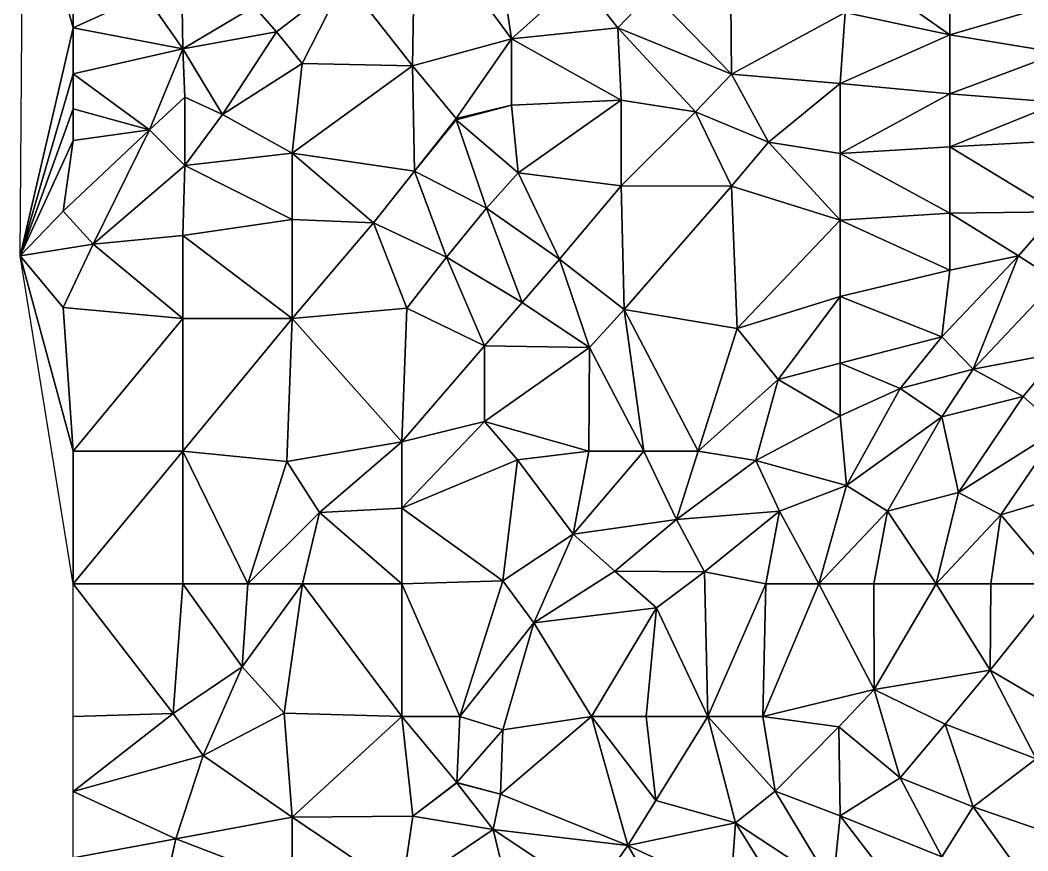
# Model space of a CAD drawing. Header units: metres. Extents: x 247432 to 247897, y 6708793 to 6709359.
# Drawn here: x 247432.2 to 247700.9, y 6708987.4 to 6709209 of the extents above; entities that cross this region are included whole.
import ezdxf

# ---------------------------------------------------------------- set-up
doc = ezdxf.new("R2010")
doc.units = ezdxf.units.M

msp = doc.modelspace()

# ---------------------------------------------------------------- linework, layer by layer
for points in [[(247432.21, 6709146.14, 30.16), (247433.02, 6709254.61, 10.61), (247446.32, 6709206.97, 20.27)], [(247433.02, 6709254.61, 10.61), (247446.31, 6709215.37, 18.16), (247446.32, 6709206.97, 20.27)], [(247537.57, 6709238.96, 29.41), (247536.79, 6709196.86, 28.56), (247518.79, 6709219.88, 27.48)], [(247563.18, 6709204, 28.14), (247536.79, 6709196.86, 28.56), (247537.57, 6709238.96, 29.41)], [(247558.3, 6709236.67, 30.54), (247563.18, 6709204, 28.14), (247537.57, 6709238.96, 29.41)], [(247581.2, 6709220.13, 30.06), (247563.18, 6709204, 28.14), (247558.3, 6709236.67, 30.54)], [(247518.79, 6709219.88, 27.48), (247500.59, 6709205.88, 25.79), (247494.57, 6709212.69, 23.1)], [(247518.79, 6709219.88, 27.48), (247507.37, 6709197.49, 27.84), (247500.59, 6709205.88, 25.79)], [(247518.79, 6709219.88, 27.48), (247536.79, 6709196.86, 28.56), (247507.37, 6709197.49, 27.84)], [(247581.2, 6709220.13, 30.06), (247591.54, 6709206.99, 28.74), (247563.18, 6709204, 28.14)], [(247581.2, 6709220.13, 30.06), (247600.68, 6709216.46, 30.39), (247591.54, 6709206.99, 28.74)], [(247465.52, 6709215.76, 18.27), (247446.32, 6709206.97, 20.27), (247446.31, 6709215.37, 18.16)], [(247475.56, 6709201.33, 23.03), (247446.32, 6709206.97, 20.27), (247465.52, 6709215.76, 18.27)], [(247475.56, 6709201.33, 23.03), (247465.52, 6709215.76, 18.27), (247475.4, 6709212.37, 20.26)], [(247621.86, 6709194.62, 28.27), (247591.54, 6709206.99, 28.74), (247600.68, 6709216.46, 30.39)], [(247621.66, 6709213.78, 30.74), (247621.86, 6709194.62, 28.27), (247600.68, 6709216.46, 30.39)], [(247680.1, 6709205.12, 31.53), (247652.23, 6709211.04, 31.64), (247662.88, 6709217.27, 33.13)], [(247680.1, 6709216, 33.45), (247680.1, 6709205.12, 31.53), (247662.88, 6709217.27, 33.13)], [(247709.33, 6709213.59, 33.73), (247680.1, 6709205.12, 31.53), (247680.1, 6709216, 33.45)], [(247494.57, 6709212.69, 23.1), (247475.56, 6709201.33, 23.03), (247475.4, 6709212.37, 20.26)], [(247500.59, 6709205.88, 25.79), (247475.56, 6709201.33, 23.03), (247494.57, 6709212.69, 23.1)], [(247652.23, 6709211.04, 31.64), (247621.86, 6709194.62, 28.27), (247621.66, 6709213.78, 30.74)], [(247709.33, 6709213.59, 33.73), (247709.33, 6709200.32, 31.47), (247680.1, 6709205.12, 31.53)], [(247652.23, 6709211.04, 31.64), (247650.88, 6709192.14, 29.03), (247621.86, 6709194.62, 28.27)], [(247680.1, 6709205.12, 31.53), (247650.88, 6709192.14, 29.03), (247652.23, 6709211.04, 31.64)], [(247432.21, 6709146.14, 30.16), (247446.32, 6709206.97, 20.27), (247446.32, 6709194.66, 23.1)], [(247475.56, 6709201.33, 23.03), (247446.32, 6709194.66, 23.1), (247446.32, 6709206.97, 20.27)], [(247486.19, 6709183.88, 27.59), (247475.56, 6709201.33, 23.03), (247500.59, 6709205.88, 25.79)], [(247507.37, 6709197.49, 27.84), (247486.19, 6709183.88, 27.59), (247500.59, 6709205.88, 25.79)], [(247591.54, 6709206.99, 28.74), (247592.43, 6709187.66, 26.75), (247563.18, 6709204, 28.14)], [(247591.54, 6709206.99, 28.74), (247612.24, 6709184.59, 27.17), (247592.43, 6709187.66, 26.75)], [(247621.86, 6709194.62, 28.27), (247612.24, 6709184.59, 27.17), (247591.54, 6709206.99, 28.74)], [(247680.1, 6709205.12, 31.53), (247680.1, 6709189.38, 29.25), (247650.88, 6709192.14, 29.03)], [(247709.33, 6709200.32, 31.47), (247680.1, 6709189.38, 29.25), (247680.1, 6709205.12, 31.53)], [(247563.18, 6709204, 28.14), (247548.43, 6709182.77, 27.36), (247536.79, 6709196.86, 28.56)], [(247563.18, 6709204, 28.14), (247563.19, 6709186.3, 26.61), (247548.43, 6709182.77, 27.36)], [(247563.18, 6709204, 28.14), (247592.43, 6709187.66, 26.75), (247563.19, 6709186.3, 26.61)], [(247475.56, 6709201.33, 23.03), (247466.71, 6709179.78, 26.96), (247446.32, 6709194.66, 23.1)], [(247476.09, 6709188.46, 25.95), (247466.71, 6709179.78, 26.96), (247475.56, 6709201.33, 23.03)], [(247486.19, 6709183.88, 27.59), (247476.09, 6709188.46, 25.95), (247475.56, 6709201.33, 23.03)], [(247709.33, 6709200.32, 31.47), (247709.32, 6709187.01, 29.52), (247680.1, 6709189.38, 29.25)], [(247507.37, 6709197.49, 27.84), (247504.76, 6709173.54, 29.64), (247486.19, 6709183.88, 27.59)], [(247536.79, 6709196.86, 28.56), (247504.76, 6709173.54, 29.64), (247507.37, 6709197.49, 27.84)], [(247536.79, 6709196.86, 28.56), (247537.39, 6709168.72, 29.03), (247504.76, 6709173.54, 29.64)], [(247536.79, 6709196.86, 28.56), (247548.43, 6709182.77, 27.36), (247537.39, 6709168.72, 29.03)], [(247432.21, 6709146.14, 30.16), (247446.32, 6709194.66, 23.1), (247446.32, 6709185.36, 25.08)], [(247466.71, 6709179.78, 26.96), (247446.32, 6709185.36, 25.08), (247446.32, 6709194.66, 23.1)], [(247621.86, 6709194.62, 28.27), (247631.73, 6709176.43, 27.37), (247612.24, 6709184.59, 27.17)], [(247650.88, 6709192.14, 29.03), (247631.73, 6709176.43, 27.37), (247621.86, 6709194.62, 28.27)], [(247650.88, 6709192.14, 29.03), (247650.88, 6709173.42, 27.73), (247631.73, 6709176.43, 27.37)], [(247680.1, 6709189.38, 29.25), (247650.88, 6709173.42, 27.73), (247650.88, 6709192.14, 29.03)], [(247476.08, 6709170.25, 28.79), (247466.71, 6709179.78, 26.96), (247476.09, 6709188.46, 25.95)], [(247486.19, 6709183.88, 27.59), (247476.08, 6709170.25, 28.79), (247476.09, 6709188.46, 25.95)], [(247680.1, 6709189.38, 29.25), (247680.1, 6709175.22, 27.84), (247650.88, 6709173.42, 27.73)], [(247709.32, 6709187.01, 29.52), (247680.1, 6709175.22, 27.84), (247680.1, 6709189.38, 29.25)], [(247563.19, 6709186.3, 26.61), (247565.02, 6709168.33, 26.26), (247548.43, 6709182.44, 27.36)], [(247563.19, 6709186.3, 26.61), (247548.43, 6709182.44, 27.36), (247548.43, 6709182.77, 27.36)], [(247592.43, 6709187.66, 26.75), (247565.02, 6709168.33, 26.26), (247563.19, 6709186.3, 26.61)], [(247592.43, 6709187.66, 26.75), (247592.42, 6709164.86, 25.85), (247565.02, 6709168.33, 26.26)], [(247612.24, 6709184.59, 27.17), (247592.42, 6709164.86, 25.85), (247592.43, 6709187.66, 26.75)], [(247709.32, 6709187.01, 29.52), (247709.32, 6709176.82, 28.11), (247680.1, 6709175.22, 27.84)], [(247432.21, 6709146.14, 30.16), (247446.32, 6709185.36, 25.08), (247446.32, 6709176.91, 26.5)], [(247466.71, 6709179.78, 26.96), (247446.32, 6709176.91, 26.5), (247446.32, 6709185.36, 25.08)], [(247504.76, 6709173.54, 29.64), (247476.08, 6709170.25, 28.79), (247486.19, 6709183.88, 27.59)], [(247612.24, 6709184.59, 27.17), (247621.86, 6709164.73, 26.78), (247592.42, 6709164.86, 25.85)], [(247631.73, 6709176.43, 27.37), (247621.86, 6709164.73, 26.78), (247612.24, 6709184.59, 27.17)], [(247537.39, 6709168.72, 29.03), (247548.43, 6709182.77, 27.36), (247548.43, 6709182.44, 27.36)], [(247556.52, 6709158.83, 27.83), (247537.39, 6709168.72, 29.03), (247548.43, 6709182.44, 27.36)], [(247556.52, 6709158.83, 27.83), (247548.43, 6709182.44, 27.36), (247565.02, 6709168.33, 26.26)], [(247451.69, 6709149.25, 30.43), (247443.69, 6709158.06, 29.07), (247466.71, 6709179.78, 26.96)], [(247443.69, 6709158.06, 29.07), (247446.32, 6709176.91, 26.5), (247466.71, 6709179.78, 26.96)], [(247476.08, 6709170.25, 28.79), (247451.69, 6709149.25, 30.43), (247466.71, 6709179.78, 26.96)], [(247443.69, 6709158.06, 29.07), (247432.21, 6709146.14, 30.16), (247446.32, 6709176.91, 26.5)], [(247631.73, 6709176.43, 27.37), (247650.88, 6709155.7, 27.45), (247621.86, 6709164.73, 26.78)], [(247650.88, 6709173.42, 27.73), (247650.88, 6709155.7, 27.45), (247631.73, 6709176.43, 27.37)], [(247680.1, 6709175.22, 27.84), (247680.11, 6709157.51, 26.65), (247650.88, 6709173.42, 27.73)], [(247709.32, 6709176.82, 28.11), (247708.6, 6709157.88, 25.74), (247680.1, 6709175.22, 27.84)], [(247680.1, 6709175.22, 27.84), (247708.6, 6709157.88, 25.74), (247680.11, 6709157.51, 26.65)], [(247504.76, 6709155.82, 30.59), (247476.08, 6709170.25, 28.79), (247504.76, 6709173.54, 29.64)], [(247526.41, 6709154.98, 30.52), (247504.76, 6709155.82, 30.59), (247504.76, 6709173.54, 29.64)], [(247526.41, 6709154.98, 30.52), (247504.76, 6709173.54, 29.64), (247537.39, 6709168.72, 29.03)], [(247680.11, 6709157.51, 26.65), (247650.88, 6709155.7, 27.45), (247650.88, 6709173.42, 27.73)], [(247475.54, 6709151.54, 30.68), (247451.69, 6709149.25, 30.43), (247476.08, 6709170.25, 28.79)], [(247504.76, 6709155.82, 30.59), (247475.54, 6709151.54, 30.68), (247476.08, 6709170.25, 28.79)], [(247526.41, 6709154.98, 30.52), (247537.39, 6709168.72, 29.03), (247545.9, 6709145.78, 30.12)], [(247556.52, 6709158.83, 27.83), (247545.9, 6709145.78, 30.12), (247537.39, 6709168.72, 29.03)], [(247556.52, 6709158.83, 27.83), (247565.02, 6709168.33, 26.26), (247576.04, 6709145.25, 27.22)], [(247592.42, 6709164.86, 25.85), (247576.04, 6709145.25, 27.22), (247565.02, 6709168.33, 26.26)], [(247592.42, 6709164.86, 25.85), (247593.28, 6709131.85, 27.11), (247576.04, 6709145.25, 27.22)], [(247621.86, 6709164.73, 26.78), (247593.28, 6709131.85, 27.11), (247592.42, 6709164.86, 25.85)], [(247621.86, 6709164.73, 26.78), (247623.39, 6709126.73, 26.05), (247593.28, 6709131.85, 27.11)], [(247650.88, 6709155.7, 27.45), (247623.39, 6709126.73, 26.05), (247621.86, 6709164.73, 26.78)], [(247556.52, 6709158.83, 27.83), (247566.07, 6709133.7, 29.36), (247545.9, 6709145.78, 30.12)], [(247556.52, 6709158.83, 27.83), (247576.04, 6709145.25, 27.22), (247566.07, 6709133.7, 29.36)], [(247451.69, 6709149.25, 30.43), (247432.21, 6709146.14, 30.16), (247443.69, 6709158.06, 29.07)], [(247680.11, 6709157.51, 26.65), (247680.1, 6709142.31, 25.2), (247650.88, 6709155.7, 27.45)], [(247680.11, 6709157.51, 26.65), (247698.38, 6709146.14, 24.68), (247680.1, 6709142.31, 25.2)], [(247708.6, 6709157.88, 25.74), (247698.38, 6709146.14, 24.68), (247680.11, 6709157.51, 26.65)], [(247708.6, 6709157.88, 25.74), (247708.6, 6709139.55, 23.22), (247698.38, 6709146.14, 24.68)], [(247504.76, 6709155.82, 30.59), (247504.76, 6709129.46, 31.52), (247475.54, 6709151.54, 30.68)], [(247526.41, 6709154.98, 30.52), (247504.76, 6709129.46, 31.52), (247504.76, 6709155.82, 30.59)], [(247526.41, 6709154.98, 30.52), (247535.3, 6709132.18, 31.72), (247504.76, 6709129.46, 31.52)], [(247526.41, 6709154.98, 30.52), (247545.9, 6709145.78, 30.12), (247535.3, 6709132.18, 31.72)], [(247650.88, 6709155.7, 27.45), (247650.84, 6709135.26, 26.11), (247623.39, 6709126.73, 26.05)], [(247680.1, 6709142.31, 25.2), (247650.84, 6709135.26, 26.11), (247650.88, 6709155.7, 27.45)], [(247475.54, 6709151.54, 30.68), (247475.54, 6709129.46, 31.5), (247451.69, 6709149.25, 30.43)], [(247504.76, 6709129.46, 31.52), (247475.54, 6709129.46, 31.5), (247475.54, 6709151.54, 30.68)], [(247451.69, 6709149.25, 30.43), (247443.69, 6709132.39, 30.81), (247432.21, 6709146.14, 30.16)], [(247451.69, 6709149.25, 30.43), (247475.54, 6709129.46, 31.5), (247443.69, 6709132.39, 30.81)], [(247432.21, 6709146.14, 30.16), (247446.32, 6709094.06, 30.74), (247446.32, 6709058.66, 30.89)], [(247443.69, 6709132.39, 30.81), (247446.32, 6709094.06, 30.74), (247432.21, 6709146.14, 30.16)], [(247556.04, 6709122.18, 31.13), (247535.3, 6709132.18, 31.72), (247545.9, 6709145.78, 30.12)], [(247556.04, 6709122.18, 31.13), (247545.9, 6709145.78, 30.12), (247566.07, 6709133.7, 29.36)], [(247698.38, 6709146.14, 24.68), (247677.98, 6709124.51, 22.93), (247680.1, 6709142.31, 25.2)], [(247698.38, 6709146.14, 24.68), (247686.3, 6709115.88, 21.13), (247677.98, 6709124.51, 22.93)], [(247698.38, 6709146.14, 24.68), (247708.6, 6709139.55, 23.22), (247686.3, 6709115.88, 21.13)], [(247584.03, 6709121.66, 28.39), (247566.07, 6709133.7, 29.36), (247576.04, 6709145.25, 27.22)], [(247584.03, 6709121.66, 28.39), (247576.04, 6709145.25, 27.22), (247593.28, 6709131.85, 27.11)], [(247680.1, 6709142.31, 25.2), (247677.98, 6709124.51, 22.93), (247650.84, 6709135.26, 26.11)], [(247708.6, 6709139.55, 23.22), (247709.38, 6709120.24, 20.16), (247686.3, 6709115.88, 21.13)], [(247650.84, 6709135.26, 26.11), (247634.32, 6709113.13, 24.42), (247623.39, 6709126.73, 26.05)], [(247650.84, 6709135.26, 26.11), (247650.87, 6709117.56, 23.8), (247634.32, 6709113.13, 24.42)], [(247677.98, 6709124.51, 22.93), (247650.87, 6709117.56, 23.8), (247650.84, 6709135.26, 26.11)], [(247475.54, 6709129.46, 31.5), (247446.32, 6709094.06, 30.74), (247443.69, 6709132.39, 30.81)], [(247535.3, 6709132.18, 31.72), (247533.99, 6709096.56, 31.48), (247504.76, 6709129.46, 31.52)], [(247556.04, 6709122.18, 31.13), (247533.99, 6709096.56, 31.48), (247535.3, 6709132.18, 31.72)], [(247584.03, 6709121.66, 28.39), (247556.04, 6709122.18, 31.13), (247566.07, 6709133.7, 29.36)], [(247475.54, 6709129.46, 31.5), (247475.54, 6709094.06, 30.94), (247446.32, 6709094.06, 30.74)], [(247504.76, 6709129.46, 31.52), (247503.29, 6709091.32, 30.78), (247475.54, 6709094.06, 30.94)], [(247504.76, 6709129.46, 31.52), (247475.54, 6709094.06, 30.94), (247475.54, 6709129.46, 31.5)], [(247533.99, 6709096.56, 31.48), (247503.29, 6709091.32, 30.78), (247504.76, 6709129.46, 31.52)], [(247584.03, 6709121.66, 28.39), (247593.28, 6709131.85, 27.11), (247598.47, 6709094.06, 26.66)], [(247623.39, 6709126.73, 26.05), (247612.99, 6709094.09, 24.86), (247593.28, 6709131.85, 27.11)], [(247612.99, 6709094.09, 24.86), (247598.47, 6709094.06, 26.66), (247593.28, 6709131.85, 27.11)], [(247623.39, 6709126.73, 26.05), (247634.32, 6709113.13, 24.42), (247612.99, 6709094.09, 24.86)], [(247677.98, 6709124.51, 22.93), (247666.82, 6709110.77, 21.83), (247650.87, 6709117.56, 23.8)], [(247677.98, 6709124.51, 22.93), (247686.3, 6709115.88, 21.13), (247666.82, 6709110.77, 21.83)], [(247556.04, 6709122.18, 31.13), (247556.05, 6709101.96, 31.31), (247533.99, 6709096.56, 31.48)], [(247584.03, 6709121.66, 28.39), (247556.05, 6709101.96, 31.31), (247556.04, 6709122.18, 31.13)], [(247584.03, 6709121.66, 28.39), (247583.88, 6709094.06, 28.56), (247556.05, 6709101.96, 31.31)], [(247584.03, 6709121.66, 28.39), (247598.47, 6709094.06, 26.66), (247583.88, 6709094.06, 28.56)], [(247709.38, 6709120.24, 20.16), (247699.69, 6709108.61, 19.23), (247686.3, 6709115.88, 21.13)], [(247709.38, 6709120.24, 20.16), (247709.36, 6709100.05, 17.29), (247699.69, 6709108.61, 19.23)], [(247650.87, 6709117.56, 23.8), (247650.85, 6709103.49, 22.16), (247634.32, 6709113.13, 24.42)], [(247666.82, 6709110.77, 21.83), (247650.85, 6709103.49, 22.16), (247650.87, 6709117.56, 23.8)], [(247666.82, 6709110.77, 21.83), (247686.3, 6709115.88, 21.13), (247677.96, 6709103.21, 20.06)], [(247699.69, 6709108.61, 19.23), (247677.96, 6709103.21, 20.06), (247686.3, 6709115.88, 21.13)], [(247634.32, 6709113.13, 24.42), (247628.37, 6709091.58, 23.08), (247612.99, 6709094.09, 24.86)], [(247650.85, 6709103.49, 22.16), (247628.37, 6709091.58, 23.08), (247634.32, 6709113.13, 24.42)], [(247666.82, 6709110.77, 21.83), (247652.55, 6709084.92, 20.19), (247650.85, 6709103.49, 22.16)], [(247666.82, 6709110.77, 21.83), (247677.96, 6709103.21, 20.06), (247652.55, 6709084.92, 20.19)], [(247699.69, 6709108.61, 19.23), (247682.4, 6709082.98, 17.48), (247677.96, 6709103.21, 20.06)], [(247699.69, 6709108.61, 19.23), (247709.36, 6709100.05, 17.29), (247682.4, 6709082.98, 17.48)], [(247650.85, 6709103.49, 22.16), (247652.55, 6709084.92, 20.19), (247628.37, 6709091.58, 23.08)], [(247677.96, 6709103.21, 20.06), (247663.45, 6709078.03, 18.72), (247652.55, 6709084.92, 20.19)], [(247677.96, 6709103.21, 20.06), (247682.4, 6709082.98, 17.48), (247663.45, 6709078.03, 18.72)], [(247556.05, 6709101.96, 31.31), (247533.99, 6709078.86, 30.04), (247533.99, 6709096.56, 31.48)], [(247556.05, 6709101.96, 31.31), (247564.84, 6709091.74, 30.46), (247533.99, 6709078.86, 30.04)], [(247583.88, 6709094.06, 28.56), (247564.84, 6709091.74, 30.46), (247556.05, 6709101.96, 31.31)], [(247709.36, 6709100.05, 17.29), (247693.7, 6709077.05, 16.03), (247682.4, 6709082.98, 17.48)], [(247709.36, 6709100.05, 17.29), (247709.31, 6709081.77, 15.28), (247693.7, 6709077.05, 16.03)], [(247533.99, 6709096.56, 31.48), (247512.06, 6709077.7, 30.07), (247503.29, 6709091.32, 30.78)], [(247533.99, 6709096.56, 31.48), (247533.99, 6709078.86, 30.04), (247512.06, 6709077.7, 30.07)], [(247475.54, 6709094.06, 30.94), (247475.54, 6709058.66, 30.61), (247446.32, 6709058.66, 30.89)], [(247475.54, 6709094.06, 30.94), (247446.32, 6709058.66, 30.89), (247446.32, 6709094.06, 30.74)], [(247475.54, 6709094.06, 30.94), (247492.91, 6709058.66, 30.29), (247475.54, 6709058.66, 30.61)], [(247503.29, 6709091.32, 30.78), (247492.91, 6709058.66, 30.29), (247475.54, 6709094.06, 30.94)], [(247564.84, 6709091.74, 30.46), (247560.94, 6709059.49, 28.12), (247533.99, 6709078.86, 30.04)], [(247564.84, 6709091.74, 30.46), (247579.64, 6709071.87, 27.61), (247560.94, 6709059.49, 28.12)], [(247583.88, 6709094.06, 28.56), (247579.64, 6709071.87, 27.61), (247564.84, 6709091.74, 30.46)], [(247598.47, 6709094.06, 26.66), (247607.18, 6709075.83, 24.57), (247579.64, 6709071.87, 27.61)], [(247583.88, 6709094.06, 28.56), (247598.47, 6709094.06, 26.66), (247579.64, 6709071.87, 27.61)], [(247612.99, 6709094.09, 24.86), (247607.18, 6709075.83, 24.57), (247598.47, 6709094.06, 26.66)], [(247612.99, 6709094.09, 24.86), (247628.37, 6709091.58, 23.08), (247607.18, 6709075.83, 24.57)], [(247503.29, 6709091.32, 30.78), (247512.06, 6709077.7, 30.07), (247492.91, 6709058.66, 30.29)], [(247628.37, 6709091.58, 23.08), (247634.69, 6709078.08, 21.57), (247607.18, 6709075.83, 24.57)], [(247628.37, 6709091.58, 23.08), (247652.55, 6709084.92, 20.19), (247634.69, 6709078.08, 21.57)], [(247652.55, 6709084.92, 20.19), (247645.18, 6709058.67, 19.47), (247634.69, 6709078.08, 21.57)], [(247652.55, 6709084.92, 20.19), (247663.45, 6709078.03, 18.72), (247645.18, 6709058.67, 19.47)], [(247682.4, 6709082.98, 17.48), (247676.43, 6709058.67, 16.56), (247663.45, 6709078.03, 18.72)], [(247682.4, 6709082.98, 17.48), (247693.7, 6709077.05, 16.03), (247676.43, 6709058.67, 16.56)], [(247709.31, 6709081.77, 15.28), (247709.29, 6709058.68, 14.11), (247693.7, 6709077.05, 16.03)], [(247533.99, 6709078.86, 30.04), (247533.98, 6709058.67, 28.93), (247512.06, 6709077.7, 30.07)], [(247533.99, 6709078.86, 30.04), (247560.94, 6709059.49, 28.12), (247533.98, 6709058.67, 28.93)], [(247512.06, 6709077.7, 30.07), (247507.52, 6709058.66, 29.74), (247492.91, 6709058.66, 30.29)], [(247512.06, 6709077.7, 30.07), (247533.98, 6709058.67, 28.93), (247507.52, 6709058.66, 29.74)], [(247579.64, 6709071.87, 27.61), (247607.18, 6709075.83, 24.57), (247590.78, 6709062.05, 25.74)], [(247607.18, 6709075.83, 24.57), (247614.65, 6709061.89, 22.95), (247590.78, 6709062.05, 25.74)], [(247634.69, 6709078.08, 21.57), (247614.65, 6709061.89, 22.95), (247607.18, 6709075.83, 24.57)], [(247634.69, 6709078.08, 21.57), (247631.06, 6709058.67, 20.96), (247614.65, 6709061.89, 22.95)], [(247634.69, 6709078.08, 21.57), (247645.18, 6709058.67, 19.47), (247631.06, 6709058.67, 20.96)], [(247663.45, 6709078.03, 18.72), (247659.79, 6709058.67, 18.03), (247645.18, 6709058.67, 19.47)], [(247676.43, 6709058.67, 16.56), (247659.79, 6709058.67, 18.03), (247663.45, 6709078.03, 18.72)], [(247693.7, 6709077.05, 16.03), (247691.04, 6709058.67, 15.4), (247676.43, 6709058.67, 16.56)], [(247693.7, 6709077.05, 16.03), (247709.29, 6709058.68, 14.11), (247691.04, 6709058.67, 15.4)], [(247579.64, 6709071.87, 27.61), (247569.15, 6709048.26, 26.93), (247560.94, 6709059.49, 28.12)], [(247579.64, 6709071.87, 27.61), (247590.78, 6709062.05, 25.74), (247569.15, 6709048.26, 26.93)], [(247560.94, 6709059.49, 28.12), (247549.43, 6709023.26, 27.23), (247533.98, 6709058.67, 28.93)], [(247560.94, 6709059.49, 28.12), (247569.15, 6709048.26, 26.93), (247549.43, 6709023.26, 27.23)], [(247590.78, 6709062.05, 25.74), (247601.9, 6709052.23, 24.05), (247569.15, 6709048.26, 26.93)], [(247614.65, 6709061.89, 22.95), (247601.9, 6709052.23, 24.05), (247590.78, 6709062.05, 25.74)], [(247614.65, 6709061.89, 22.95), (247615.61, 6709023.25, 22.25), (247601.9, 6709052.23, 24.05)], [(247614.65, 6709061.89, 22.95), (247631.06, 6709058.67, 20.96), (247615.61, 6709023.25, 22.25)], [(247472.99, 6709024.12, 30.51), (247446.32, 6709023.26, 30.82), (247446.32, 6709058.66, 30.89)], [(247475.54, 6709058.66, 30.61), (247472.99, 6709024.12, 30.51), (247446.32, 6709058.66, 30.89)], [(247491.39, 6709036.51, 30.26), (247472.99, 6709024.12, 30.51), (247475.54, 6709058.66, 30.61)], [(247492.91, 6709058.66, 30.29), (247491.39, 6709036.51, 30.26), (247475.54, 6709058.66, 30.61)], [(247507.52, 6709058.66, 29.74), (247502.58, 6709024.13, 29.45), (247491.39, 6709036.51, 30.26)], [(247492.91, 6709058.66, 30.29), (247507.52, 6709058.66, 29.74), (247491.39, 6709036.51, 30.26)], [(247533.98, 6709023.26, 27.94), (247502.58, 6709024.13, 29.45), (247507.52, 6709058.66, 29.74)], [(247533.98, 6709058.67, 28.93), (247533.98, 6709023.26, 27.94), (247507.52, 6709058.66, 29.74)], [(247549.43, 6709023.26, 27.23), (247533.98, 6709023.26, 27.94), (247533.98, 6709058.67, 28.93)], [(247615.61, 6709023.25, 22.25), (247631.06, 6709058.67, 20.96), (247630.22, 6709023.25, 20.92)], [(247645.18, 6709058.67, 19.47), (247630.22, 6709023.25, 20.92), (247631.06, 6709058.67, 20.96)], [(247645.18, 6709058.67, 19.47), (247659.96, 6709030.5, 18.24), (247630.22, 6709023.25, 20.92)], [(247645.18, 6709058.67, 19.47), (247659.79, 6709058.67, 18.03), (247659.96, 6709030.5, 18.24)], [(247676.43, 6709058.67, 16.56), (247659.96, 6709030.5, 18.24), (247659.79, 6709058.67, 18.03)], [(247676.43, 6709058.67, 16.56), (247690.87, 6709035.61, 15.77), (247659.96, 6709030.5, 18.24)], [(247676.43, 6709058.67, 16.56), (247691.04, 6709058.67, 15.4), (247690.87, 6709035.61, 15.77)], [(247709.29, 6709058.68, 14.11), (247690.87, 6709035.61, 15.77), (247691.04, 6709058.67, 15.4)], [(247709.29, 6709058.68, 14.11), (247711.42, 6709023.58, 15.18), (247690.87, 6709035.61, 15.77)], [(247601.9, 6709052.23, 24.05), (247584.54, 6709023.26, 24.99), (247569.15, 6709048.26, 26.93)], [(247601.9, 6709052.23, 24.05), (247599.15, 6709023.26, 23.71), (247584.54, 6709023.26, 24.99)], [(247615.61, 6709023.25, 22.25), (247599.15, 6709023.26, 23.71), (247601.9, 6709052.23, 24.05)], [(247549.43, 6709023.26, 27.23), (247569.15, 6709048.26, 26.93), (247560.95, 6709019.72, 26.6)], [(247584.54, 6709023.26, 24.99), (247560.95, 6709019.72, 26.6), (247569.15, 6709048.26, 26.93)], [(247491.39, 6709036.51, 30.26), (247481.02, 6709012.9, 30.04), (247472.99, 6709024.12, 30.51)], [(247491.39, 6709036.51, 30.26), (247502.58, 6709024.13, 29.45), (247481.02, 6709012.9, 30.04)], [(247678.86, 6709021.25, 17.21), (247659.96, 6709030.5, 18.24), (247690.87, 6709035.61, 15.77)], [(247703.1, 6709012, 16.52), (247678.86, 6709021.25, 17.21), (247690.87, 6709035.61, 15.77)], [(247703.1, 6709012, 16.52), (247690.87, 6709035.61, 15.77), (247711.42, 6709023.58, 15.18)], [(247650.46, 6709020.52, 19.32), (247630.22, 6709023.25, 20.92), (247659.96, 6709030.5, 18.24)], [(247666.88, 6709006.9, 19.01), (247650.46, 6709020.52, 19.32), (247659.96, 6709030.5, 18.24)], [(247666.88, 6709006.9, 19.01), (247659.96, 6709030.5, 18.24), (247678.86, 6709021.25, 17.21)], [(247472.99, 6709024.12, 30.51), (247481.02, 6709012.9, 30.04), (247446.32, 6709003.27, 30.26)], [(247472.99, 6709024.12, 30.51), (247446.32, 6709003.27, 30.26), (247446.32, 6709023.26, 30.82)], [(247502.58, 6709024.13, 29.45), (247504.76, 6708996.43, 29.63), (247481.02, 6709012.9, 30.04)], [(247533.98, 6709023.26, 27.94), (247504.76, 6708996.43, 29.63), (247502.58, 6709024.13, 29.45)], [(247533.98, 6709023.26, 27.94), (247536.9, 6708996.66, 28.59), (247504.76, 6708996.43, 29.63)], [(247533.98, 6709023.26, 27.94), (247548.6, 6709005.63, 27.38), (247536.9, 6708996.66, 28.59)], [(247549.43, 6709023.26, 27.23), (247548.6, 6709005.63, 27.38), (247533.98, 6709023.26, 27.94)], [(247549.43, 6709023.26, 27.23), (247560.95, 6709019.72, 26.6), (247548.6, 6709005.63, 27.38)], [(247584.54, 6709023.26, 24.99), (247594.24, 6708988.86, 25.81), (247560.33, 6709002.57, 27.08)], [(247584.54, 6709023.26, 24.99), (247560.33, 6709002.57, 27.08), (247560.95, 6709019.72, 26.6)], [(247584.54, 6709023.26, 24.99), (247599.15, 6709023.26, 23.71), (247601.68, 6709000.86, 24.08)], [(247584.54, 6709023.26, 24.99), (247601.68, 6709000.86, 24.08), (247594.24, 6708988.86, 25.81)], [(247615.61, 6709023.25, 22.25), (247601.68, 6709000.86, 24.08), (247599.15, 6709023.26, 23.71)], [(247615.61, 6709023.25, 22.25), (247622.95, 6708994.91, 23.05), (247601.68, 6709000.86, 24.08)], [(247615.61, 6709023.25, 22.25), (247633.56, 6709003.37, 21.55), (247622.95, 6708994.91, 23.05)], [(247615.61, 6709023.25, 22.25), (247630.22, 6709023.25, 20.92), (247633.56, 6709003.37, 21.55)], [(247650.46, 6709020.52, 19.32), (247633.56, 6709003.37, 21.55), (247630.22, 6709023.25, 20.92)], [(247560.95, 6709019.72, 26.6), (247560.33, 6709002.57, 27.08), (247548.6, 6709005.63, 27.38)], [(247650.46, 6709020.52, 19.32), (247650.87, 6708996.79, 20.93), (247633.56, 6709003.37, 21.55)], [(247666.88, 6709006.9, 19.01), (247650.87, 6708996.79, 20.93), (247650.46, 6709020.52, 19.32)], [(247666.88, 6709006.9, 19.01), (247678.86, 6709021.25, 17.21), (247686.36, 6708999.21, 18.41)], [(247703.1, 6709012, 16.52), (247686.36, 6708999.21, 18.41), (247678.86, 6709021.25, 17.21)], [(247481.02, 6709012.9, 30.04), (247473.76, 6708990.63, 29.92), (247446.32, 6709003.27, 30.26)], [(247504.76, 6708996.43, 29.63), (247473.76, 6708990.63, 29.92), (247481.02, 6709012.9, 30.04)], [(247703.1, 6709012, 16.52), (247712.92, 6708990, 17.78), (247686.36, 6708999.21, 18.41)], [(247666.88, 6709006.9, 19.01), (247677.92, 6708985.83, 20.14), (247650.87, 6708996.79, 20.93)], [(247666.88, 6709006.9, 19.01), (247686.36, 6708999.21, 18.41), (247677.92, 6708985.83, 20.14)], [(247473.76, 6708990.63, 29.92), (247446.32, 6708985.57, 29.63), (247446.32, 6709003.27, 30.26)], [(247536.9, 6708996.66, 28.59), (247548.6, 6709005.63, 27.38), (247548.6, 6709005.56, 27.38)], [(247558.37, 6708993.12, 28.18), (247536.9, 6708996.66, 28.59), (247548.6, 6709005.56, 27.38)], [(247560.33, 6709002.57, 27.08), (247548.6, 6709005.56, 27.38), (247548.6, 6709005.63, 27.38)], [(247558.37, 6708993.12, 28.18), (247548.6, 6709005.56, 27.38), (247560.33, 6709002.57, 27.08)], [(247648.86, 6708977.86, 22.98), (247622.95, 6708994.91, 23.05), (247633.56, 6709003.37, 21.55)], [(247648.86, 6708977.86, 22.98), (247633.56, 6709003.37, 21.55), (247650.87, 6708996.79, 20.93)], [(247558.37, 6708993.12, 28.18), (247560.33, 6709002.57, 27.08), (247594.24, 6708988.86, 25.81)], [(247622.95, 6708994.91, 23.05), (247594.24, 6708988.86, 25.81), (247601.68, 6709000.86, 24.08)], [(247703.25, 6708975.61, 19.51), (247677.92, 6708985.83, 20.14), (247686.36, 6708999.21, 18.41)], [(247703.25, 6708975.61, 19.51), (247686.36, 6708999.21, 18.41), (247712.92, 6708990, 17.78)], [(247504.76, 6708978.73, 30.82), (247473.76, 6708990.63, 29.92), (247504.76, 6708996.43, 29.63)], [(247533.98, 6708976.7, 30.96), (247504.76, 6708996.43, 29.63), (247536.9, 6708996.66, 28.59)], [(247533.98, 6708976.7, 30.96), (247504.76, 6708978.73, 30.82), (247504.76, 6708996.43, 29.63)], [(247558.37, 6708993.12, 28.18), (247533.98, 6708976.7, 30.96), (247536.9, 6708996.66, 28.59)], [(247669.48, 6708972.45, 22.01), (247648.86, 6708977.86, 22.98), (247650.87, 6708996.79, 20.93)], [(247669.48, 6708972.45, 22.01), (247650.87, 6708996.79, 20.93), (247677.92, 6708985.83, 20.14)], [(247563.22, 6708972.96, 30.7), (247533.98, 6708976.7, 30.96), (247558.37, 6708993.12, 28.18)], [(247584.95, 6708975.47, 28.7), (247563.22, 6708972.96, 30.7), (247558.37, 6708993.12, 28.18)], [(247584.95, 6708975.47, 28.7), (247558.37, 6708993.12, 28.18), (247594.24, 6708988.86, 25.81)], [(247621.65, 6708976.19, 25.28), (247594.24, 6708988.86, 25.81), (247622.95, 6708994.91, 23.05)], [(247637.77, 6708971.1, 24.69), (247621.65, 6708976.19, 25.28), (247622.95, 6708994.91, 23.05)], [(247637.77, 6708971.1, 24.69), (247622.95, 6708994.91, 23.05), (247648.86, 6708977.86, 22.98)], [(247473.76, 6708990.63, 29.92), (247466.51, 6708958.65, 29.84), (247446.32, 6708985.57, 29.63)], [(247504.76, 6708978.73, 30.82), (247466.51, 6708958.65, 29.84), (247473.76, 6708990.63, 29.92)], [(247584.95, 6708975.47, 28.7), (247594.24, 6708988.86, 25.81), (247606.34, 6708968.19, 27.31)], [(247621.65, 6708976.19, 25.28), (247606.34, 6708968.19, 27.31), (247594.24, 6708988.86, 25.81)]]:
    msp.add_3dface(points)

doc.saveas('drawing.dxf')
